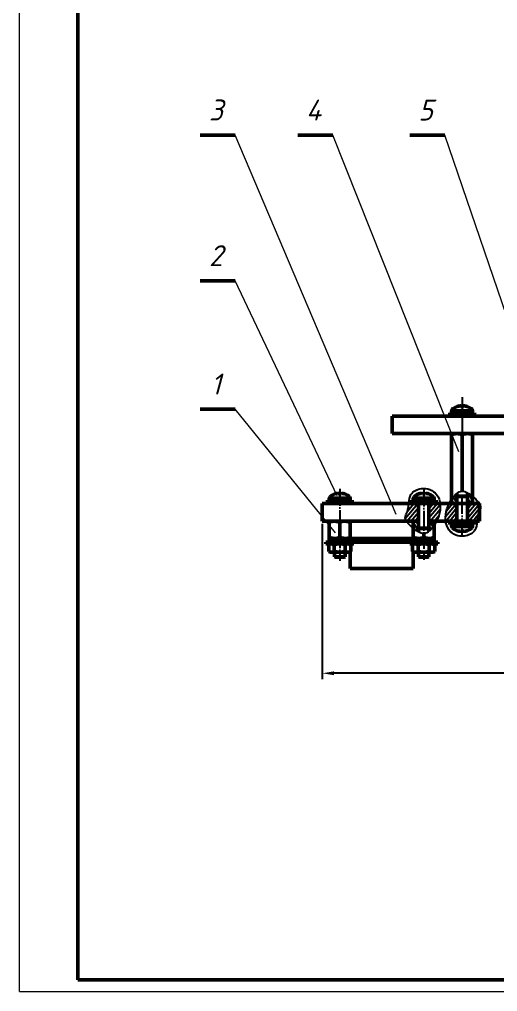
# Model space of a CAD drawing. Header units: inches. Extents: x -1846 to 3013, y 0 to 1997.
# Drawn here: x -1375.7 to -1170.6, y 1.8 to 418.7 of the extents above; entities that cross this region are included whole.
import ezdxf

# ---------------------------------------------------------------- set-up
doc = ezdxf.new("R2010")
doc.units = ezdxf.units.IN
doc.linetypes.add('ACAD_ISO04W100', pattern=[30, 24, -3, 0, -3])
doc.layers.get('0').update_dxf_attribs({"color": 2, "lineweight": 0})
for name, color, linetype, lineweight in [('Basic', 7, 'Continuous', 50), ('Tam', 1, 'ACAD_ISO04W100', 25), ('Thin', 3, 'Continuous', 25)]:
    doc.layers.add(name, color=color, linetype=linetype, lineweight=lineweight)
doc.styles.add('Annotative', font='')
doc.styles.get("Standard").update_dxf_attribs({"font": '', "height": 4})
doc.styles.get('Annotative').set_extended_font_data('TCVN 7284', italic=True)
doc.styles.get('Standard').set_extended_font_data('TCVN 7284', italic=True)
doc.dimstyles.new('TCVN 7284', dxfattribs={"dimscale": 2, "dimtxt": 4, "dimasz": 2.5, "dimexe": 1.25, "dimexo": 0.625, "dimtad": 1, "dimtoh": 1, "dimdec": 0, "dimlfac": 0.66, "dimtxsty": 'Standard', "dimcen": 2.5, "dimclrd": 7, "dimclre": 7, "dimclrt": 7, "dimadec": 0, "dimazin": 0, "dimtfac": 1, "dimtdec": 0, "dimtofl": 0, "dimtmove": 0, "dimatfit": 3, "dimfxl": 1, "dimlwd": 25, "dimlwe": 25, "dimarcsym": 0})
pattern_1 = [(120, (1.6667, 5), (-1.0998523, -0.635), [])]
pattern_2 = [(50, (1.6667, 5), (-0.9728764, 0.8163403), [])]

# ---------------------------------------------------------------- blocks, each defined once
blk = doc.blocks.new('*D96')
at = {"layer": 'Defpoints', "color": 0, "ltscale": 0.3, "transparency": 16777216}
for p in [(-840.75, 241.06), (-1245.75, 203.56), (-1245.75, 138.27)]:
    blk.add_point(p, dxfattribs=at)
at = {"layer": 'Thin', "color": 7, "linetype": 'Continuous', "lineweight": 25, "ltscale": 0.3, "transparency": 16777216}
for p, q in [((-840.75, 239.81), (-840.75, 135.77)), ((-1245.75, 202.31), (-1245.75, 135.77)), ((-845.75, 138.27), (-1240.75, 138.27))]:
    blk.add_line(p, q, dxfattribs=at)
at = {"layer": 'Thin', "color": 7, "ltscale": 0.3, "transparency": 16777216}
for points in [[(-1240.75, 139.1), (-1240.75, 137.44), (-1245.75, 138.27)], [(-845.75, 139.1), (-845.75, 137.44), (-840.75, 138.27)]]:
    blk.add_solid(points, dxfattribs=at)
at = {"layer": 'Thin', "color": 7, "ltscale": 0.3, "transparency": 16777216, "insert": (-1043.25, 141.92), "char_height": 4, "attachment_point": 5}
blk.add_mtext('270,0', dxfattribs=at)

msp = doc.modelspace()

# ---------------------------------------------------------------- hatches: boundary and pattern name
at = {"layer": 'Thin', "ltscale": 0.3}
h = msp.add_hatch(dxfattribs=at)
h.set_pattern_fill('ANSI31', color=256, scale=0.4, angle=75)
h.set_pattern_definition(pattern_1)
edge = h.paths.add_edge_path()
edge.add_spline(control_points=[(-1188, 215.44), (-1188.79, 214.79), (-1189.52, 213.86), (-1190.25, 212.89)], knot_values=[48.648965, 48.648965, 48.648965, 48.648965, 51.840316, 51.840316, 51.840316, 51.840316], degree=3, periodic=0)
edge.add_line((-1190.25, 212.89), (-1190.25, 211.47))
edge.add_spline(control_points=[(-1190.25, 211.47), (-1190.25, 211.42), (-1190.25, 211.3), (-1190.25, 211.22), (-1190.25, 211.19)], knot_values=[0, 0, 0, 0, 0.195092, 0.5, 0.5, 0.5, 0.5], degree=3, periodic=0)
edge.add_spline(control_points=[(-1190.25, 211.19), (-1190.25, 211.13), (-1190.25, 211.1), (-1190.25, 211.06)], knot_values=[0.5, 0.5, 0.5, 0.5, 1, 1, 1, 1], degree=3, periodic=0)
edge.add_line((-1190.25, 211.06), (-1188, 211.06))
edge.add_line((-1188, 211.06), (-1188, 215.44))
edge = h.paths.add_edge_path()
edge.add_spline(control_points=[(-1181.25, 214.16), (-1181.98, 214.79), (-1182.74, 215.34), (-1183.5, 215.73)], knot_values=[40.807901, 40.807901, 40.807901, 40.807901, 43.30796, 43.30796, 43.30796, 43.30796], degree=3, periodic=0)
edge.add_line((-1183.5, 215.73), (-1183.5, 211.06))
edge.add_line((-1183.5, 211.06), (-1181.25, 211.06))
edge.add_spline(control_points=[(-1181.25, 211.06), (-1181.25, 211.1), (-1181.25, 211.13), (-1181.25, 211.19)], knot_values=[0, 0, 0, 0, 0.5, 0.5, 0.5, 0.5], degree=3, periodic=0)
edge.add_spline(control_points=[(-1181.25, 211.19), (-1181.25, 211.22), (-1181.25, 211.3), (-1181.25, 211.42), (-1181.25, 211.47)], knot_values=[0.5, 0.5, 0.5, 0.5, 0.804908, 1, 1, 1, 1], degree=3, periodic=0)
edge.add_line((-1181.25, 211.47), (-1181.25, 214.16))
h = msp.add_hatch(dxfattribs=at)
h.set_pattern_fill('ANSI31', color=256, scale=0.4, angle=5)
h.set_pattern_definition(pattern_2)
edge = h.paths.add_edge_path()
edge.add_line((-1204.5, 211.06), (-1208.65, 211.06))
edge.add_spline(control_points=[(-1208.65, 211.06), (-1208.74, 209.91), (-1208.93, 207.69), (-1210.51, 205.25), (-1209.93, 203.98), (-1209.65, 203.56)], knot_values=[29.363404, 29.363404, 29.363404, 29.363404, 32.721358, 35.63167, 37.076307, 37.076307, 37.076307, 37.076307], degree=3, periodic=0)
edge.add_line((-1209.65, 203.56), (-1204.5, 203.56))
edge.add_line((-1204.5, 203.56), (-1204.5, 211.06))
edge = h.paths.add_edge_path()
edge.add_spline(control_points=[(-1196.69, 203.56), (-1196.33, 204.3), (-1195.32, 206.58), (-1194.98, 209.34), (-1195.19, 211.06)], knot_values=[1.405047, 1.405047, 1.405047, 1.405047, 3.880179, 8.863899, 8.863899, 8.863899, 8.863899], degree=3, periodic=0)
edge.add_line((-1195.19, 211.06), (-1200, 211.06))
edge.add_line((-1200, 211.06), (-1200, 203.56))
edge.add_line((-1200, 203.56), (-1196.69, 203.56))
h = msp.add_hatch(dxfattribs=at)
h.set_pattern_fill('ANSI31', color=256, scale=0.4, angle=5)
h.set_pattern_definition(pattern_2)
edge = h.paths.add_edge_path()
edge.add_line((-1188, 211.06), (-1191.31, 211.06))
edge.add_spline(control_points=[(-1191.31, 211.06), (-1191.67, 210.33), (-1192.67, 208.05), (-1193.01, 205.29), (-1192.8, 203.56)], knot_values=[1.405047, 1.405047, 1.405047, 1.405047, 3.880179, 8.863899, 8.863899, 8.863899, 8.863899], degree=3, periodic=0)
edge.add_line((-1192.8, 203.56), (-1188, 203.56))
edge.add_line((-1188, 203.56), (-1188, 211.06))
edge = h.paths.add_edge_path()
edge.add_spline(control_points=[(-1179.35, 203.56), (-1179.25, 204.71), (-1179.12, 206.31), (-1178.41, 207.8), (-1178.25, 208.17)], knot_values=[29.363404, 29.363404, 29.363404, 29.363404, 32.721358, 33.887149, 33.887149, 33.887149, 33.887149], degree=3, periodic=0)
edge.add_line((-1178.25, 208.17), (-1178.25, 210.92))
edge.add_spline(control_points=[(-1178.25, 210.92), (-1178.28, 210.96), (-1178.31, 211.01), (-1178.34, 211.06)], knot_values=[36.905535, 36.905535, 36.905535, 36.905535, 37.076307, 37.076307, 37.076307, 37.076307], degree=3, periodic=0)
edge.add_line((-1178.34, 211.06), (-1183.5, 211.06))
edge.add_line((-1183.5, 211.06), (-1183.5, 203.56))
edge.add_line((-1183.5, 203.56), (-1179.35, 203.56))
h = msp.add_hatch(dxfattribs=at)
h.set_pattern_fill('ANSI31', color=256, scale=0.4, angle=75)
h.set_pattern_definition(pattern_1)
edge = h.paths.add_edge_path()
edge.add_line((-1204.5, 203.56), (-1206.75, 203.56))
edge.add_spline(control_points=[(-1206.75, 203.56), (-1206.75, 203.53), (-1206.75, 203.49), (-1206.75, 203.43)], knot_values=[0, 0, 0, 0, 0.525499, 0.525499, 0.525499, 0.525499], degree=3, periodic=0)
edge.add_spline(control_points=[(-1206.75, 203.43), (-1206.75, 203.39), (-1206.75, 203.32), (-1206.75, 203.21), (-1206.75, 203.16)], knot_values=[0.525499, 0.525499, 0.525499, 0.525499, 0.804908, 1, 1, 1, 1], degree=3, periodic=0)
edge.add_line((-1206.75, 203.16), (-1206.75, 200.46))
edge.add_spline(control_points=[(-1206.75, 200.46), (-1206.02, 199.84), (-1205.26, 199.29), (-1204.5, 198.9)], knot_values=[40.807901, 40.807901, 40.807901, 40.807901, 43.30796, 43.30796, 43.30796, 43.30796], degree=3, periodic=0)
edge.add_line((-1204.5, 198.9), (-1204.5, 203.56))
edge = h.paths.add_edge_path()
edge.add_spline(control_points=[(-1197.75, 203.43), (-1197.75, 203.49), (-1197.75, 203.53), (-1197.75, 203.56)], knot_values=[0.474501, 0.474501, 0.474501, 0.474501, 1, 1, 1, 1], degree=3, periodic=0)
edge.add_line((-1197.75, 203.56), (-1200, 203.56))
edge.add_line((-1200, 203.56), (-1200, 199.18))
edge.add_spline(control_points=[(-1200, 199.18), (-1199.21, 199.83), (-1198.47, 200.76), (-1197.75, 201.74)], knot_values=[48.648965, 48.648965, 48.648965, 48.648965, 51.840316, 51.840316, 51.840316, 51.840316], degree=3, periodic=0)
edge.add_line((-1197.75, 201.74), (-1197.75, 203.44))

# ---------------------------------------------------------------- linework, layer by layer
for p, q in [((-1375.67, 1.76), (-1375.67, 842.76)), ((-1214.01, 206.38), (-1283.11, 369.11)), ((-1187.11, 233.27), (-1241.25, 369.11)), ((-1142.43, 220.31), (-1193.13, 369.11)), ((-1239.32, 214.45), (-1283.11, 306.63)), ((-1240.03, 198.57), (-1283.11, 251.55)), ((-1375.67, 1.76), (-186.67, 1.76))]:
    msp.add_line(p, q)
at = {"layer": 'Basic'}
for p, q in [((-1350.67, 6.76), (-1350.67, 837.76)), ((-1283.11, 369.11), (-1298.11, 369.11)), ((-1241.25, 369.11), (-1256.25, 369.11)), ((-1193.13, 369.11), (-1208.13, 369.11)), ((-1283.11, 306.63), (-1298.11, 306.63)), ((-1283.11, 251.55), (-1298.11, 251.55)), ((-1190.25, 250.9), (-1190.25, 249.99)), ((-1190.25, 250.9), (-1181.25, 250.9)), ((-1187.9, 252.69), (-1187.82, 252.69)), ((-1186.34, 252.94), (-1186.31, 252.69)), ((-1186.31, 252.69), (-1185.18, 252.69)), ((-1185.18, 252.69), (-1185.16, 252.94)), ((-1183.67, 252.69), (-1183.6, 252.69)), ((-1181.25, 249.99), (-1181.25, 250.9)), ((-1215.75, 241.06), (-1215.75, 248.56)), ((-1215.75, 248.56), (-1213.23, 248.56)), ((-1213.23, 248.56), (-1145.2, 248.56)), ((-1191.75, 249.31), (-1191.75, 248.56)), ((-1191.75, 249.31), (-1179.75, 249.31)), ((-1190.25, 249.99), (-1181.25, 249.99)), ((-1179.75, 248.56), (-1179.75, 249.31)), ((-1213.23, 241.06), (-1215.75, 241.06)), ((-1213.23, 241.06), (-1145.2, 241.06)), ((-1190.25, 240.66), (-1188, 241.06)), ((-1190.25, 211.47), (-1190.25, 240.66)), ((-1185.75, 240.66), (-1183.5, 241.06)), ((-1185.75, 216.35), (-1185.75, 240.66)), ((-1181.25, 211.47), (-1181.25, 240.66)), ((-1242.75, 213.4), (-1242.75, 212.49)), ((-1242.75, 213.4), (-1233.75, 213.4)), ((-1240.4, 215.19), (-1240.32, 215.19)), ((-1239.38, 215.43), (-1239.38, 215.44)), ((-1239, 215.47), (-1239, 215.47)), ((-1239, 215.47), (-1239, 215.47)), ((-1238.82, 215.22), (-1238.84, 215.44)), ((-1238.81, 215.19), (-1237.68, 215.19)), ((-1237.69, 215.19), (-1237.67, 215.44)), ((-1237.68, 215.19), (-1237.66, 215.44)), ((-1237.51, 215.47), (-1237.51, 215.47)), ((-1237.5, 215.47), (-1237.5, 215.47)), ((-1237.13, 215.44), (-1237.13, 215.44)), ((-1236.18, 215.19), (-1236.1, 215.19)), ((-1233.75, 212.49), (-1233.75, 213.4)), ((-1206.75, 213.4), (-1206.75, 212.49)), ((-1206.75, 213.4), (-1197.75, 213.4)), ((-1204.4, 215.19), (-1204.32, 215.19)), ((-1202.84, 215.44), (-1202.81, 215.19)), ((-1202.81, 215.19), (-1201.68, 215.19)), ((-1201.68, 215.19), (-1201.66, 215.44)), ((-1200.17, 215.19), (-1200.1, 215.19)), ((-1197.75, 212.49), (-1197.75, 213.4)), ((-1188, 203.56), (-1188, 215.44)), ((-1188, 214.06), (-1187.7, 214.26)), ((-1188, 214.06), (-1183.5, 214.06)), ((-1183.8, 214.26), (-1187.7, 214.26)), ((-1183.5, 214.06), (-1183.8, 214.26)), ((-1183.5, 215.73), (-1183.5, 203.56)), ((-1245.75, 203.56), (-1245.75, 211.06)), ((-1245.75, 211.06), (-1238.25, 211.06)), ((-1244.25, 211.81), (-1244.25, 211.06)), ((-1244.25, 211.81), (-1232.25, 211.81)), ((-1242.75, 212.49), (-1233.75, 212.49)), ((-1238.25, 211.06), (-1185.75, 211.06)), ((-1232.25, 211.06), (-1232.25, 211.81)), ((-1209.59, 211.06), (-1194.91, 211.06)), ((-1208.25, 211.81), (-1208.25, 211.06)), ((-1208.25, 211.81), (-1196.25, 211.81)), ((-1206.75, 212.49), (-1197.75, 212.49)), ((-1204.5, 198.9), (-1204.5, 211.06)), ((-1200, 211.06), (-1200, 199.18)), ((-1196.25, 211.06), (-1196.25, 211.81)), ((-1185.75, 211.06), (-1178.25, 211.06)), ((-1178.25, 211.06), (-1178.25, 203.56)), ((-1238.25, 203.56), (-1245.75, 203.56)), ((-1242.75, 196.47), (-1242.75, 203.44)), ((-1238.25, 203.16), (-1240.5, 203.56)), ((-1238.25, 203.56), (-1204.5, 203.56)), ((-1238.25, 196.47), (-1238.25, 203.16)), ((-1233.75, 203.16), (-1236, 203.56)), ((-1233.75, 196.47), (-1233.75, 203.44)), ((-1206.75, 196.47), (-1206.75, 203.44)), ((-1200, 200.56), (-1204.5, 200.56)), ((-1204.5, 200.56), (-1204.2, 200.36)), ((-1204.2, 200.36), (-1200.3, 200.36)), ((-1200, 200.56), (-1200.3, 200.36)), ((-1200, 203.56), (-1185.75, 203.56)), ((-1197.75, 196.47), (-1197.75, 203.44)), ((-1178.41, 203.56), (-1193.09, 203.56)), ((-1191.75, 203.56), (-1191.75, 202.81)), ((-1179.75, 202.81), (-1191.75, 202.81)), ((-1190.25, 202.14), (-1190.25, 201.23)), ((-1181.25, 202.14), (-1190.25, 202.14)), ((-1181.25, 201.23), (-1190.25, 201.23)), ((-1178.25, 203.56), (-1185.75, 203.56)), ((-1181.25, 201.23), (-1181.25, 202.14)), ((-1179.75, 202.81), (-1179.75, 203.56)), ((-1242.75, 196.47), (-1240.5, 196.06)), ((-1242.75, 196.06), (-1197.75, 196.06)), ((-1242.75, 196.06), (-1242.75, 194.56)), ((-1238.25, 196.47), (-1236, 196.06)), ((-1206.75, 196.47), (-1204.5, 196.06)), ((-1202.25, 196.47), (-1202.25, 198.27)), ((-1202.25, 196.47), (-1200, 196.06)), ((-1197.75, 196.06), (-1197.75, 194.56)), ((-1187.82, 199.44), (-1187.9, 199.44)), ((-1186.31, 199.44), (-1186.34, 199.19)), ((-1185.18, 199.44), (-1186.31, 199.44)), ((-1185.16, 199.19), (-1185.18, 199.44)), ((-1183.6, 199.44), (-1183.67, 199.44)), ((-1244.25, 194.56), (-1244.25, 193.81)), ((-1242.75, 194.56), (-1244.25, 194.56)), ((-1241.53, 193.81), (-1244.25, 193.81)), ((-1242.37, 193.81), (-1243.01, 193.44)), ((-1243.01, 190.58), (-1243.01, 193.44)), ((-1242.75, 194.56), (-1242.22, 194.56)), ((-1241.53, 194.56), (-1242.22, 194.56)), ((-1240.63, 193.44), (-1241.82, 193.81)), ((-1234.28, 194.56), (-1241.53, 194.56)), ((-1232.25, 193.81), (-1241.53, 193.81)), ((-1240.63, 190.58), (-1240.63, 193.44)), ((-1235.87, 190.58), (-1235.87, 193.44)), ((-1233.48, 193.44), (-1234.67, 193.81)), ((-1234.28, 194.56), (-1206.22, 194.56)), ((-1233.48, 193.44), (-1234.12, 193.81)), ((-1233.48, 190.58), (-1233.48, 193.44)), ((-1232.25, 193.81), (-1232.25, 194.56)), ((-1208.25, 194.56), (-1208.25, 193.81)), ((-1205.53, 193.81), (-1208.25, 193.81)), ((-1206.37, 193.81), (-1207.01, 193.44)), ((-1207.01, 190.58), (-1207.01, 193.44)), ((-1205.53, 194.56), (-1206.22, 194.56)), ((-1204.63, 193.44), (-1205.82, 193.81)), ((-1198.28, 194.56), (-1205.53, 194.56)), ((-1196.25, 193.81), (-1205.53, 193.81)), ((-1204.63, 190.58), (-1204.63, 193.44)), ((-1199.87, 190.58), (-1199.87, 193.44)), ((-1197.48, 193.44), (-1198.67, 193.81)), ((-1198.28, 194.56), (-1197.75, 194.56)), ((-1197.48, 193.44), (-1198.12, 193.81)), ((-1196.25, 194.56), (-1197.75, 194.56)), ((-1197.48, 190.58), (-1197.48, 193.44)), ((-1196.25, 193.81), (-1196.25, 194.56)), ((-1243.01, 190.58), (-1242.37, 190.21)), ((-1241.82, 190.21), (-1242.37, 190.21)), ((-1240.63, 190.58), (-1241.82, 190.21)), ((-1238.25, 190.21), (-1241.82, 190.21)), ((-1240.5, 188.24), (-1240.5, 190.21)), ((-1236, 188.24), (-1240.5, 188.24)), ((-1240.5, 188.24), (-1240.2, 188.04)), ((-1240.2, 188.04), (-1236.3, 188.04)), ((-1234.67, 190.21), (-1238.25, 190.21)), ((-1236, 188.24), (-1236.3, 188.04)), ((-1236, 188.24), (-1236, 190.21)), ((-1233.48, 190.58), (-1234.67, 190.21)), ((-1234.12, 190.21), (-1234.67, 190.21)), ((-1234.12, 190.21), (-1233.48, 190.58)), ((-1233.75, 183.16), (-1233.75, 190.43)), ((-1207.01, 190.58), (-1206.37, 190.21)), ((-1206.75, 183.16), (-1206.75, 190.43)), ((-1205.82, 190.21), (-1206.37, 190.21)), ((-1204.63, 190.58), (-1205.82, 190.21)), ((-1202.25, 190.21), (-1205.82, 190.21)), ((-1204.5, 188.24), (-1204.5, 190.21)), ((-1200, 188.24), (-1204.5, 188.24)), ((-1204.5, 188.24), (-1204.2, 188.04)), ((-1204.2, 188.04), (-1200.3, 188.04)), ((-1198.67, 190.21), (-1202.25, 190.21)), ((-1200, 188.24), (-1200.3, 188.04)), ((-1200, 188.24), (-1200, 190.21)), ((-1197.48, 190.58), (-1198.67, 190.21)), ((-1198.12, 190.21), (-1198.67, 190.21)), ((-1198.12, 190.21), (-1197.48, 190.58)), ((-1206.75, 183.16), (-1233.75, 183.16)), ((-191.67, 6.76), (-1350.67, 6.76))]:
    msp.add_line(p, q, dxfattribs=at)
for centre, radius, start, end in [((-1189.57, 250.9), 0.675, 132.4927, 180), ((-1185.75, 246.73), 6.34, 109.825, 132.4927), ((-1185.75, 246.68), 6.36, 100.1662, 109.027), ((-1186.12, 247.61), 5.37, 93.964, 97.9842), ((-1186.67, 251.92), 1.07, 71.7311, 80.5485), ((-1184.82, 251.92), 1.07, 99.4515, 108.2689), ((-1185.37, 247.61), 5.37, 82.0158, 86.036), ((-1185.75, 246.68), 6.36, 70.973, 79.8338), ((-1185.75, 246.73), 6.34, 47.5073, 70.175), ((-1181.92, 250.9), 0.675, 0, 47.5073), ((-1189.57, 249.99), 0.675, 180, 270), ((-1181.92, 249.99), 0.675, 270, 0), ((-1242.08, 213.4), 0.675, 132.4927, 180), ((-1238.25, 209.23), 6.34, 109.825, 132.4927), ((-1238.25, 209.18), 6.36, 100.1665, 109.0282), ((-1238.25, 209.18), 6.36, 100.1668, 109.0291), ((-1238.25, 209.18), 6.36, 100.1659, 109.026), ((-1238.63, 210.12), 5.36, 93.9676, 97.9916), ((-1238.63, 210.13), 5.36, 93.9704, 97.9972), ((-1238.63, 210.1), 5.38, 93.9604, 97.9769), ((-1239.17, 214.41), 1.08, 71.8186, 80.5972), ((-1239.17, 214.41), 1.08, 71.8845, 80.6339), ((-1284.97, 210.89), 46.35, 5.3221, 5.6295), ((-1265.09, 212.63), 26.4, 5.5664, 6.1062), ((-1191.54, 210.89), 46.35, 174.3705, 174.6779), ((-1211.41, 212.63), 26.4, 173.8938, 174.4336), ((-1283.67, 218.95), 46.15, 355.3224, 355.6306), ((-1237.33, 214.41), 1.08, 99.4028, 108.1814), ((-1237.33, 214.41), 1.08, 99.3661, 108.1155), ((-1237.33, 214.43), 1.06, 99.5008, 108.3574), ((-1237.87, 210.12), 5.36, 82.0084, 86.0324), ((-1237.87, 210.13), 5.36, 82.0028, 86.0296), ((-1238.25, 209.18), 6.36, 70.9718, 79.8335), ((-1238.25, 209.18), 6.36, 70.9709, 79.8332), ((-1238.25, 209.23), 6.34, 47.5073, 70.175), ((-1234.43, 213.4), 0.675, 0, 47.5073), ((-1206.07, 213.4), 0.675, 132.4927, 180), ((-1202.25, 209.23), 6.34, 109.825, 132.4927), ((-1202.25, 209.18), 6.36, 100.1662, 109.027), ((-1202.62, 210.11), 5.37, 93.964, 97.9842), ((-1203.17, 214.42), 1.07, 71.7311, 80.5485), ((-1201.32, 214.42), 1.07, 99.4515, 108.2689), ((-1201.87, 210.11), 5.37, 82.0158, 86.036), ((-1202.25, 209.18), 6.36, 70.973, 79.8338), ((-1202.25, 209.23), 6.34, 47.5073, 70.175), ((-1198.42, 213.4), 0.675, 0, 47.5073), ((-1242.08, 212.49), 0.675, 180, 270), ((-1234.43, 212.49), 0.675, 270, 0), ((-1206.07, 212.49), 0.675, 180, 270), ((-1198.42, 212.49), 0.675, 270, 0), ((-1189.57, 202.14), 0.675, 90, 180), ((-1189.57, 201.23), 0.675, 180, 227.5073), ((-1185.75, 205.4), 6.34, 227.5073, 250.175), ((-1185.75, 205.4), 6.34, 289.825, 312.4927), ((-1181.92, 202.14), 0.675, 0, 90), ((-1181.92, 201.23), 0.675, 312.4927, 0), ((-1185.75, 205.45), 6.36, 250.973, 259.8338), ((-1186.12, 204.51), 5.37, 262.0158, 266.036), ((-1186.67, 200.2), 1.07, 279.4515, 288.2689), ((-1184.82, 200.2), 1.07, 251.7311, 260.5485), ((-1185.37, 204.51), 5.37, 273.964, 277.9842), ((-1185.75, 205.45), 6.36, 280.1662, 289.027)]:
    msp.add_arc(centre, radius, start, end, dxfattribs=at)
for points, knots in [([(-1190.25, 241.06), (-1190.25, 241.01), (-1190.25, 240.95), (-1190.25, 240.71), (-1190.25, 240.66)], [0, 0, 0, 0, 0.8049075, 1, 1, 1, 1]), ([(-1188, 241.06), (-1187.94, 241.06), (-1187.18, 241.06), (-1186.44, 240.85), (-1185.75, 240.66)], [0, 0, 0, 0, 0.0701596, 1, 1, 1, 1]), ([(-1183.5, 241.06), (-1183.44, 241.06), (-1182.68, 241.06), (-1181.94, 240.85), (-1181.25, 240.66)], [0, 0, 0, 0, 0.07016, 1, 1, 1, 1]), ([(-1181.25, 240.66), (-1181.25, 240.71), (-1181.25, 240.95), (-1181.25, 241.01), (-1181.25, 241.06)], [0, 0, 0, 0, 0.195092, 1, 1, 1, 1]), ([(-1190.25, 211.06), (-1190.25, 211.12), (-1190.25, 211.18), (-1190.25, 211.42), (-1190.25, 211.47)], [0, 0, 0, 0, 0.8049075, 1, 1, 1, 1]), ([(-1190.25, 211.47), (-1190.25, 211.42), (-1190.25, 211.18), (-1190.25, 211.12), (-1190.25, 211.06)], [0, 0, 0, 0, 0.195092, 1, 1, 1, 1]), ([(-1181.25, 211.47), (-1181.25, 211.42), (-1181.25, 211.18), (-1181.25, 211.12), (-1181.25, 211.06)], [0, 0, 0, 0, 0.195092, 1, 1, 1, 1]), ([(-1181.25, 211.06), (-1181.25, 211.12), (-1181.25, 211.18), (-1181.25, 211.42), (-1181.25, 211.47)], [0, 0, 0, 0, 0.804908, 1, 1, 1, 1]), ([(-1240.5, 203.56), (-1240.55, 203.56), (-1241.31, 203.56), (-1242.05, 203.35), (-1242.75, 203.16)], [0, 0, 0, 0, 0.0701596, 1, 1, 1, 1]), ([(-1242.75, 203.16), (-1242.75, 203.21), (-1242.75, 203.45), (-1242.75, 203.51), (-1242.75, 203.56)], [0, 0, 0, 0, 0.195092, 1, 1, 1, 1]), ([(-1236, 203.56), (-1236.05, 203.56), (-1236.81, 203.56), (-1237.55, 203.35), (-1238.25, 203.16)], [0, 0, 0, 0, 0.07016, 1, 1, 1, 1]), ([(-1233.75, 203.56), (-1233.75, 203.51), (-1233.75, 203.45), (-1233.75, 203.21), (-1233.75, 203.16)], [0, 0, 0, 0, 0.8049075, 1, 1, 1, 1]), ([(-1206.75, 203.56), (-1206.75, 203.51), (-1206.75, 203.45), (-1206.75, 203.21), (-1206.75, 203.16)], [0, 0, 0, 0, 0.804908, 1, 1, 1, 1]), ([(-1197.75, 203.16), (-1197.75, 203.21), (-1197.75, 203.45), (-1197.75, 203.51), (-1197.75, 203.56)], [0, 0, 0, 0, 0.195092, 1, 1, 1, 1]), ([(-1242.75, 196.06), (-1242.75, 196.12), (-1242.75, 196.18), (-1242.75, 196.42), (-1242.75, 196.47)], [0, 0, 0, 0, 0.8049075, 1, 1, 1, 1]), ([(-1240.5, 196.06), (-1240.44, 196.06), (-1239.68, 196.07), (-1238.94, 196.27), (-1238.25, 196.47)], [0, 0, 0, 0, 0.07016, 1, 1, 1, 1]), ([(-1236, 196.06), (-1235.94, 196.06), (-1235.18, 196.07), (-1234.44, 196.27), (-1233.75, 196.47)], [0, 0, 0, 0, 0.0701596, 1, 1, 1, 1]), ([(-1233.75, 196.47), (-1233.75, 196.42), (-1233.75, 196.18), (-1233.75, 196.12), (-1233.75, 196.06)], [0, 0, 0, 0, 0.195092, 1, 1, 1, 1]), ([(-1206.75, 196.06), (-1206.75, 196.12), (-1206.75, 196.18), (-1206.75, 196.42), (-1206.75, 196.47)], [0, 0, 0, 0, 0.8049075, 1, 1, 1, 1]), ([(-1204.5, 196.06), (-1204.44, 196.06), (-1203.68, 196.07), (-1202.94, 196.27), (-1202.25, 196.47)], [0, 0, 0, 0, 0.07016, 1, 1, 1, 1]), ([(-1200, 196.06), (-1199.94, 196.06), (-1199.18, 196.07), (-1198.44, 196.27), (-1197.75, 196.47)], [0, 0, 0, 0, 0.0701596, 1, 1, 1, 1]), ([(-1197.75, 196.47), (-1197.75, 196.42), (-1197.75, 196.18), (-1197.75, 196.12), (-1197.75, 196.06)], [0, 0, 0, 0, 0.195092, 1, 1, 1, 1]), ([(-1241.82, 193.81), (-1241.85, 193.81), (-1242.25, 193.81), (-1242.64, 193.62), (-1243.01, 193.44)], [0, 0, 0, 0, 0.0701503, 1, 1, 1, 1]), ([(-1238.25, 193.81), (-1238.42, 193.81), (-1239.23, 193.79), (-1240.02, 193.6), (-1240.63, 193.44)], [0, 0, 0, 0, 0.219209, 1, 1, 1, 1]), ([(-1235.87, 193.44), (-1236.02, 193.49), (-1236.79, 193.71), (-1237.6, 193.77), (-1238.25, 193.81)], [0, 0, 0, 0, 0.194876, 1, 1, 1, 1]), ([(-1234.67, 193.81), (-1234.7, 193.81), (-1235.11, 193.81), (-1235.5, 193.62), (-1235.87, 193.44)], [0, 0, 0, 0, 0.0701503, 1, 1, 1, 1]), ([(-1205.82, 193.81), (-1205.85, 193.81), (-1206.25, 193.81), (-1206.64, 193.62), (-1207.01, 193.44)], [0, 0, 0, 0, 0.0701503, 1, 1, 1, 1]), ([(-1202.25, 193.81), (-1202.42, 193.81), (-1203.23, 193.79), (-1204.02, 193.6), (-1204.63, 193.44)], [0, 0, 0, 0, 0.219209, 1, 1, 1, 1]), ([(-1199.87, 193.44), (-1200.02, 193.49), (-1200.79, 193.71), (-1201.6, 193.77), (-1202.25, 193.81)], [0, 0, 0, 0, 0.194876, 1, 1, 1, 1]), ([(-1198.67, 193.81), (-1198.7, 193.81), (-1199.11, 193.81), (-1199.5, 193.62), (-1199.87, 193.44)], [0, 0, 0, 0, 0.0701503, 1, 1, 1, 1]), ([(-1241.82, 190.21), (-1241.85, 190.21), (-1242.25, 190.22), (-1242.64, 190.41), (-1243.01, 190.58)], [0, 0, 0, 0, 0.0701503, 1, 1, 1, 1]), ([(-1238.25, 190.21), (-1238.42, 190.22), (-1239.23, 190.23), (-1240.02, 190.43), (-1240.63, 190.58)], [0, 0, 0, 0, 0.219209, 1, 1, 1, 1]), ([(-1235.87, 190.58), (-1236.02, 190.54), (-1236.79, 190.32), (-1237.6, 190.26), (-1238.25, 190.21)], [0, 0, 0, 0, 0.194876, 1, 1, 1, 1]), ([(-1234.67, 190.21), (-1234.7, 190.21), (-1235.11, 190.22), (-1235.5, 190.41), (-1235.87, 190.58)], [0, 0, 0, 0, 0.0701503, 1, 1, 1, 1]), ([(-1205.82, 190.21), (-1205.85, 190.21), (-1206.25, 190.22), (-1206.64, 190.41), (-1207.01, 190.58)], [0, 0, 0, 0, 0.0701503, 1, 1, 1, 1]), ([(-1202.25, 190.21), (-1202.42, 190.22), (-1203.23, 190.23), (-1204.02, 190.43), (-1204.63, 190.58)], [0, 0, 0, 0, 0.219209, 1, 1, 1, 1]), ([(-1199.87, 190.58), (-1200.02, 190.54), (-1200.79, 190.32), (-1201.6, 190.26), (-1202.25, 190.21)], [0, 0, 0, 0, 0.194876, 1, 1, 1, 1]), ([(-1198.67, 190.21), (-1198.7, 190.21), (-1199.11, 190.22), (-1199.5, 190.41), (-1199.87, 190.58)], [0, 0, 0, 0, 0.0701503, 1, 1, 1, 1])]:
    msp.add_open_spline(points, degree=3, knots=knots, dxfattribs=at)
at = {"layer": 'Tam', "ltscale": 0.3}
for p, q in [((-1185.75, 256.77), (-1185.75, 225.97)), ((-1238.25, 217.37), (-1238.25, 186.57)), ((-1202.25, 216.99), (-1202.25, 186.94)), ((-1185.75, 197.5), (-1185.75, 215.52))]:
    msp.add_line(p, q, dxfattribs=at)
at = {"layer": 'Thin'}
for p, q in [((-1187.7, 203.56), (-1187.7, 215.67)), ((-1183.8, 203.56), (-1183.8, 215.87)), ((-1204.2, 211.06), (-1204.2, 198.75)), ((-1200.3, 211.06), (-1200.3, 198.95)), ((-1240.2, 190.21), (-1240.2, 188.04)), ((-1236.3, 190.21), (-1236.3, 188.04)), ((-1204.2, 190.21), (-1204.2, 188.04)), ((-1200.3, 190.21), (-1200.3, 188.04))]:
    msp.add_line(p, q, dxfattribs=at)
for points in [[(-1197.32, 202.32), (-1195.73, 205.86), (-1196.73, 214.97), (-1203.14, 217.55), (-1207.73, 214.94), (-1209.26, 207.6), (-1210.15, 204.83), (-1208.88, 202.59), (-1201.51, 198.36), (-1197.32, 202.32)], [(-1190.68, 212.31), (-1192.26, 208.76), (-1191.27, 199.66), (-1184.85, 197.08), (-1180.27, 199.69), (-1178.74, 207.02), (-1177.84, 209.79), (-1179.11, 212.03), (-1186.48, 216.26), (-1190.68, 212.31)]]:
    msp.add_spline(points, degree=3, dxfattribs=at)

# ---------------------------------------------------------------- texts
at = {"layer": 'Basic', "char_height": 9, "width": 14.5845, "attachment_point": 1, "style": 'Annotative'}
for s, insert in [('\\pxqc;3', (-1298.69, 384.38)), ('\\pxqc;4', (-1256.82, 384.38)), ('\\pxqc;5', (-1208.71, 384.38)), ('\\pxqc;2', (-1298.69, 321.91)), ('\\pxqc;1', (-1298.69, 266.83))]:
    msp.add_mtext(s, dxfattribs=dict(at, insert=insert))

# ---------------------------------------------------------------- dimensions: what is measured, and where the dimension line sits
at = {"layer": 'Thin', "ltscale": 0.3}
dim = msp.add_linear_dim(base=(-1245.75, 138.27), p1=(-840.75, 241.06), p2=(-1245.75, 203.56), text='270,0', dimstyle='TCVN 7284', dxfattribs=at)
dim.commit()
dim.dimension.update_dxf_attribs({"geometry": '*D96', "text_midpoint": (-1043.25, 138.27), "dimtype": 160})

doc.saveas('drawing.dxf')
